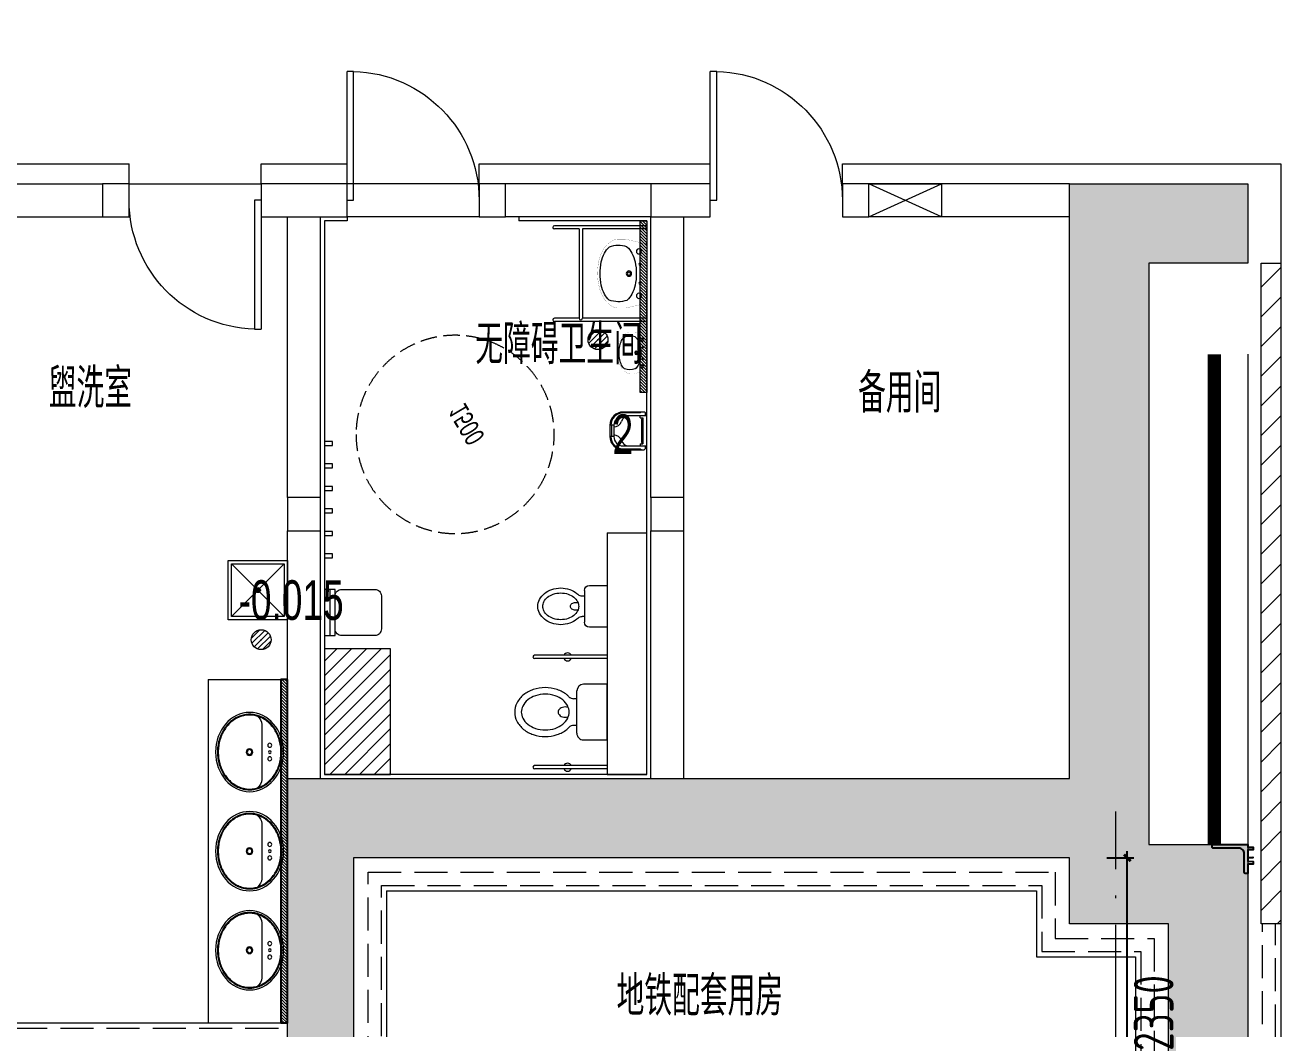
# Model space of a CAD drawing. Extents: x 4 to 13611208, y -605838 to 574722.
# Drawn here: x 13317640 to 13327147, y 207915 to 215510 of the extents above; entities that cross this region are included whole.
import ezdxf

# ---------------------------------------------------------------- set-up
doc = ezdxf.new("R2010")
doc.units = 0
doc.header["$LTSCALE"] = 1000
doc.header["$MEASUREMENT"] = 0
doc.linetypes.add('DASH', pattern=[0.35, 0.25, -0.1])
doc.linetypes.add('DOTE', pattern=[2.42, 2, -0.2, 0.02, -0.2])
for name, color, linetype, lineweight in [('1-卫生洁具', 8, 'Continuous', 5), ('1-卫生间-设备', 8, 'Continuous', 13), ('PUB_DIM', 8, 'Continuous', 5), ('WALL', 2, 'Continuous', 5), ('建筑底图', 8, 'Continuous', 13)]:
    doc.layers.add(name, color=color, linetype=linetype, lineweight=lineweight)
for name, color, linetype in [('DUCT-D-P标注', 7, 'Continuous'), ('人防', 8, 'Continuous'), ('洁具', 253, 'Continuous')]:
    doc.layers.add(name, color=color, linetype=linetype)
doc.styles.add('C', font='HZTXT_E', dxfattribs={"width": 0.7, "bigfont": 'HZTXT'})
doc.styles.add('du', font='gbenor.shx', dxfattribs={"width": 0.8, "bigfont": 'hztxt.shx'})
doc.styles.get("Standard").update_dxf_attribs({"font": 'gbenor.shx', "bigfont": 'gbcbig.shx'})
doc.dimstyles.new('67', dxfattribs={"dimscale": 100, "dimtxt": 3, "dimasz": 0.5, "dimexe": 0.5, "dimexo": 2, "dimgap": 0.5, "dimtad": 2, "dimdec": 0, "dimrnd": 5, "dimzin": 0, "dimdsep": 46, "dimtxsty": 'du', "dimblk": 'ARCHTICK', "dimcen": 0, "dimdle": 0.5, "dimclrd": 256, "dimclre": 256, "dimclrt": 256, "dimazin": 0, "dimtfac": 1, "dimtdec": 0, "dimtix": 1, "dimtmove": 2, "dimatfit": 3, "dimfxl": 100, "dimtolj": 1, "dimtzin": 0, "dimlwd": -1, "dimlwe": -1, "dimarcsym": 0})

# ---------------------------------------------------------------- blocks, each defined once
blk = doc.blocks.new('A$C123B4C03')
at = {"layer": '人防', "color": 8}
blk.add_lwpolyline([(0, 0), (0, -20.3), (40.5, -20.3), (40.5, -40.5), (0, -40.5), (0, -98.6), (37.8, -94.5), (37.8, -99.9), (0, -104), (0, -126.9), (40.5, -126.9), (40.5, -147.2), (0, -147.2), (0, -220), (-18, -220, -0.414214), (-27, -211), (-27, -67.5, 0.414214), (-67.5, -27), (-261, -27, -0.414214), (-270, -18), (-270, 0)], format="xyb", close=True, dxfattribs=at)
blk = doc.blocks.new('A$C0A712FB7')
at = {"layer": 'WALL', "color": 8, "ltscale": 2, "xscale": -1, "rotation": 90}
blk.add_blockref('A$C123B4C03', (0, 0), dxfattribs=at)
blk = doc.blocks.new('831OFMOG')
for p, q in [((210.1, 0), (-210.1, 0)), ((-210.1, 0), (-210.1, -180)), ((210.1, -180), (210.1, 0)), ((160.1, -230), (-160.1, -230)), ((-101.4, -230), (-101.4, -254.3)), ((101.4, -230), (101.4, -254.1))]:
    blk.add_line(p, q)
blk.add_lwpolyline([(-135.1, -469.4, 0.080312), (-123, -544.2, 0.089014), (-91.8, -601.5, 0.104918), (-45.6, -639.3, 0.119812), (0.1, -650.4, 0.119812), (45.8, -639.3, 0.104918), (92, -601.5, 0.089014), (123.2, -544.2, 0.080312), (135.3, -469.4, 0.080312), (123.2, -394.6, 0.089014), (92, -337.3, 0.104918), (45.8, -299.5, 0.119812), (0.1, -288.4, 0.119812), (-45.6, -299.5, 0.104918), (-91.8, -337.3, 0.089014), (-123, -394.6, 0.080312)], format="xyb", close=True)
for points in [[(-38.7, -318.5, 0.073567), (-35.6, -339.5, 0.084454), (-27.4, -356, 0.10642), (-14.1, -367.8, 0.129709), (0, -371.5, 0.129709), (14.1, -367.8, 0.10642), (27.4, -356, 0.084454), (35.6, -339.5, 0.073567), (38.7, -318.5, 0.073567), (35.6, -297.5, 0.014016), (34.7, -294.6, 0.10642)], [(-34.7, -294.7, 0.013578), (-35.6, -297.5, 0.073567), (-38.7, -318.5, 0.073567)]]:
    blk.add_lwpolyline(points, format="xyb")
for centre, radius, start, end in [((-160.1, -180), 50, 180, 270), ((160.1, -180), 50, 270, 0), ((-151.4, -254.3), 50, 314.81437, 0), ((151.4, -254.1), 50, 180, 225.25549), ((102.3, -469.4), 287.4, 161.63333, 180), ((52.2, -452.8), 234.6, 141.28635, 161.63333), ((20.4, -427.3), 193.8, 134.81437, 141.28635), ((-20.2, -427.3), 193.8, 38.71365, 45.25549), ((-52, -452.8), 234.6, 18.36667, 38.71365), ((-102.1, -469.4), 287.4, 0, 18.36667), ((102.3, -469.4), 287.4, 180, 198.36667), ((-102.1, -469.4), 287.4, 341.63333, 0), ((52.2, -486), 234.6, 198.36667, 218.71365), ((-52, -486), 234.6, 321.28635, 341.63333), ((20.4, -511.6), 193.8, 218.71365, 242.67141), ((-20.2, -511.6), 193.8, 297.32859, 321.28635), ((0.1, -550.8), 149.6, 242.67141, 270), ((0.1, -550.8), 149.6, 270, 297.32859)]:
    blk.add_arc(centre, radius, start, end)
at = {"width": 0.8, "flags": 9}
for tag in ['XSIZE', 'YSIZE']:
    blk.add_attdef(tag, (0, 0), '', height=0.5, dxfattribs=at)
blk = doc.blocks.new('M_E11')
for p, q in [((-280, -10), (-280, 0)), ((280, 0), (280, -10)), ((-251, -189), (-251, -186)), ((-248, -183), (-250, -185))]:
    blk.add_line(p, q)
at = {"const_width": 1.5}
for points in [[(-280, 0), (280, 0)], [(-326, -200), (-280, -5)], [(326, -204), (280, -5)]]:
    blk.add_lwpolyline(points, dxfattribs=at)
for points in [[(253, -188, 0.098208), (193, -141, 0.066287), (110, -111, 0.052428), (0, -100, 0.052428), (-110, -111, 0.066287), (-193, -141, 0.093876), (-251, -186, 0.171377)], [(-250, -358, 0.091341), (-193, -401, 0.066287), (-110, -431, 0.052428), (0, -442, 0.052428), (110, -431, 0.066287), (193, -401, 0.091756), (250, -358, 0.171377)]]:
    blk.add_lwpolyline(points, format="xyb")
for points in [[(-326, -200, 0.008223), (-326, -204, 0.149285)], [(-326, -266, 0.149285), (-304, -337, 0.107079), (-231, -408, 0.075625), (-131, -450, 0.062436), (-1, -467, 0.062436), (130, -452, 0.075625), (230, -410, 0.107079), (304, -339, 0.149285), (326, -268, 0.005205), (326, -266, 0.086596)]]:
    blk.add_lwpolyline(points, format="xyb", dxfattribs=at)
at = {"const_width": 1.5, "flags": 128}
for points in [[(-326, -204), (-326, -268)], [(326, -204), (326, -268)]]:
    blk.add_lwpolyline(points, dxfattribs=at)
at = {"flags": 128}
for points in [[(-253, -188, 0.172546), (-250, -358, 0.726395)], [(253, -188, -0.172546), (250, -358, -0.726395)]]:
    blk.add_lwpolyline(points, format="xyb", dxfattribs=at)
for centre, radius in [((-210, -75), 24), ((-210, -75), 24), ((-210, -75), 24), ((-90, -65), 10), ((90, -65), 10), ((210, -75), 24), ((0, -170), 25), ((0, -170), 15)]:
    blk.add_circle(centre, radius)
blk.add_arc((-250, -186), 1, 131.3224, 180)
at = {"width": 0.8, "flags": 9}
for tag in ['XSIZE', 'YSIZE']:
    blk.add_attdef(tag, (0, 0), '', height=0.5, dxfattribs=at)
blk = doc.blocks.new('3JTJRJT')
at = {"layer": '1-卫生间-设备', "color": 1}
blk.add_line((-175, 40), (175, 40), dxfattribs=at)
blk.add_lwpolyline([(125, 80), (-125, 80, -0.414214), (-175, 130), (-175, 380, -0.414214), (-125, 430), (125, 430, -0.414214), (175, 380), (175, 130, -0.414214)], format="xyb", close=True, dxfattribs=at)
blk.add_lwpolyline([(175, 80), (-175, 80), (-175, 0), (175, 0)], close=True, dxfattribs=at)
blk = doc.blocks.new('壁挂式儿童座椅')
at = {"layer": '1-卫生洁具', "color": 1, "lineweight": 5}
for p, q in [((-661353.2, -734737.1), (-661579.2, -734737.1)), ((-661564.2, -734786.7), (-661579.2, -734786.7)), ((-661564.2, -734767.1), (-661368.2, -734767.1)), ((-661549.2, -734777.1), (-661383.2, -734777.1)), ((-661368.2, -734786.7), (-661353.2, -734786.7)), ((-661323.2, -734757.1), (-661333.2, -734747.1)), ((-661509.2, -734987.1), (-661509.2, -735017.1)), ((-661423.2, -734987.1), (-661423.2, -735017.1)), ((-661423.2, -735002.1), (-661509.2, -735002.1))]:
    blk.add_line(p, q, dxfattribs=at)
at = {"layer": '1-卫生洁具', "color": 8, "lineweight": 5}
blk.add_line((-661330.2, -734786.7), (-661323.2, -734777.1), dxfattribs=at)
at = {"layer": '1-卫生洁具', "color": 1, "lineweight": 5}
for points in [[(-661579.2, -734747.1), (-661599.2, -734747.1, 0.414214), (-661609.2, -734757.1), (-661609.2, -734917.1, 0.414214), (-661509.2, -735017.1), (-661423.2, -735017.1, 0.414214), (-661323.2, -734917.1), (-661323.2, -734757.1)], [(-661579.2, -734737.1), (-661579.2, -734917.1, 0.414214), (-661509.2, -734987.1), (-661423.2, -734987.1, 0.414214), (-661353.2, -734917.1), (-661353.2, -734737.1)]]:
    blk.add_lwpolyline(points, format="xyb", dxfattribs=at)
at = {"layer": '1-卫生洁具', "color": 8, "lineweight": 5}
for points in [[(-661609.2, -734777.1), (-661609.2, -734777.1, 0.327538), (-661602.2, -734786.7)], [(-661602.2, -734786.7), (-661602.2, -734917.1, 0.414214), (-661509.2, -735010.1)], [(-661423.2, -735010.1, 0.414214), (-661330.2, -734917.1), (-661330.2, -734786.7)]]:
    blk.add_lwpolyline(points, format="xyb", dxfattribs=at)
at = {"layer": '1-卫生洁具', "color": 1, "lineweight": 5}
for points in [[(-661564.2, -734786.7), (-661564.2, -734767.1)], [(-661368.2, -734786.7), (-661368.2, -734767.1)], [(-661333.2, -734747.1), (-661353.2, -734747.1)]]:
    blk.add_lwpolyline(points, dxfattribs=at)
for centre, radius, start, end in [((-661549.2, -734747.1), 30, 240, 270), ((-661383.2, -734747.1), 30, 270, 300), ((-661521.4, -734874.6), 57.8, 180.47761, 253.68923), ((-661410.9, -734874.6), 57.8, 286.31077, 359.52239), ((-661558, -734988.5), 61.9, 1.24528, 70.72895), ((-661374.3, -734988.5), 61.9, 109.27105, 178.75472)]:
    blk.add_arc(centre, radius, start, end, dxfattribs=at)
blk = doc.blocks.new('et4t4t4t')
at = {"layer": '1-卫生洁具', "color": 8, "linetype": 'DASH', "ltscale": 0.5}
blk.add_circle((300620.7, -254962.5), 750, dxfattribs=at)
at = {"layer": 'PUB_DIM', "color": 8, "linetype": 'ByBlock'}
for points in [[(300620.7, -254962.5, 0, 0, 0), (300943, -254398, 33, 0, 0), (300992.6, -254311.2, 0, 0, 0)], [(300620.7, -254962.5, 0, 0, 0), (300298.4, -255527, 33, 0, 0), (300248.9, -255613.8, 0, 0, 0)]]:
    blk.add_lwpolyline(points, format="xyseb", dxfattribs=at)
at = {"layer": 'PUB_DIM', "color": 8, "linetype": 'ByBlock', "style": 'C', "width": 0.7}
blk.add_text('1500', height=150, rotation=59.41587, dxfattribs=at).set_placement((300691.8, -255212.1))
blk = doc.blocks.new('洗手盆')
at = {"layer": '洁具', "color": 8, "lineweight": 5}
blk.add_line((-673032.2, -786964.4), (-673448.5, -786964.4), dxfattribs=at)
for centre, radius in [((-673291.3, -786904.4), 15), ((-673240.3, -786904.4), 10), ((-673189.3, -786904.4), 15), ((-673240.3, -787056.9), 25), ((-673240.3, -787056.9), 18)]:
    blk.add_circle(centre, radius, dxfattribs=at)
for centre, start, end in [((-673438.1, -787060.3), 96.15199, 139.44317), ((-673042.5, -787060.3), 40.55683, 83.84801)]:
    blk.add_arc(centre, 96.5, start, end, dxfattribs=at)
blk.add_ellipse((-673240.3, -787056.9), major_axis=(-300, 0), ratio=0.858334, dxfattribs=at)
for points, knots in [([(-673526.3, -787056.9), (-673526.3, -787065), (-673525.9, -787073.2), (-673523, -787097.5), (-673519.1, -787113.5), (-673508.9, -787141.6), (-673503.2, -787153.7), (-673489.5, -787177.1), (-673481.5, -787188.3), (-673463.5, -787209.6), (-673453.5, -787219.6), (-673431.7, -787238.2), (-673419.9, -787246.8), (-673394.9, -787262.1), (-673381.7, -787268.9), (-673354, -787280.7), (-673339.5, -787285.6), (-673309.7, -787293.5), (-673294.4, -787296.3), (-673263.4, -787299.9), (-673247.6, -787300.7), (-673216.4, -787299.9), (-673200.8, -787298.4), (-673170.2, -787293.3), (-673155.2, -787289.7), (-673126, -787280.4), (-673111.9, -787274.8), (-673084.9, -787261.6), (-673072, -787254.1), (-673047.9, -787237.5), (-673036.7, -787228.3), (-673016.1, -787208.6), (-673006.8, -787198), (-672990.3, -787175.8), (-672983.1, -787164.1), (-672971.1, -787140), (-672966.2, -787127.5), (-672958.9, -787102.1), (-672956.5, -787089.2), (-672954, -787063.2), (-672954, -787050.1), (-672956.5, -787024), (-672959, -787011.1), (-672966.4, -786985.7), (-672971.3, -786973.3), (-672983.4, -786949.2), (-672990.6, -786937.5), (-673007.2, -786915.3), (-673016.5, -786904.8), (-673037.1, -786885.1), (-673048.4, -786875.9), (-673072.5, -786859.3), (-673085.4, -786851.8), (-673112.4, -786838.7), (-673126.6, -786833.1), (-673155.8, -786823.9), (-673170.8, -786820.3), (-673201.4, -786815.3), (-673217, -786813.8), (-673248.1, -786813.1), (-673263.8, -786813.8), (-673294.6, -786817.4), (-673309.9, -786820.3), (-673339.7, -786828.2), (-673354.2, -786833.1), (-673382, -786845), (-673395.3, -786851.9), (-673420.5, -786867.4), (-673432.3, -786876), (-673454.2, -786894.7), (-673464.2, -786904.8), (-673482.1, -786926.2), (-673490.1, -786937.6), (-673503.7, -786961.1), (-673509.4, -786973.3), (-673518.4, -786998.3), (-673521.7, -787011.2), (-673525.5, -787035), (-673526.3, -787045.9), (-673526.3, -787056.9)], [0, 0, 0, 0, 0.101307, 0.101307, 0.30392, 0.30392, 0.465598, 0.465598, 0.627276, 0.627276, 0.788954, 0.788954, 0.950632, 0.950632, 1.111032, 1.111032, 1.273689, 1.273689, 1.436441, 1.436441, 1.599951, 1.599951, 1.762343, 1.762343, 1.924735, 1.924735, 2.087127, 2.087127, 2.249518, 2.249518, 2.41191, 2.41191, 2.574302, 2.574302, 2.736694, 2.736694, 2.899085, 2.899085, 3.061477, 3.061477, 3.223869, 3.223869, 3.386261, 3.386261, 3.548653, 3.548653, 3.711044, 3.711044, 3.873436, 3.873436, 4.035828, 4.035828, 4.19822, 4.19822, 4.360612, 4.360612, 4.523003, 4.523003, 4.685395, 4.685395, 4.847787, 4.847787, 5.010179, 5.010179, 5.172571, 5.172571, 5.334962, 5.334962, 5.497354, 5.497354, 5.659746, 5.659746, 5.822138, 5.822138, 5.98453, 5.98453, 6.146921, 6.146921, 6.283185, 6.283185, 6.283185, 6.283185]), ([(-673520.3, -787056.9), (-673520.3, -787064.9), (-673519.9, -787072.9), (-673517, -787096.4), (-673513.4, -787111.7), (-673503.7, -787138.4), (-673498.3, -787149.9), (-673485.6, -787172.1), (-673478.2, -787182.7), (-673461.4, -787203.1), (-673452.1, -787212.7), (-673431.7, -787230.6), (-673420.7, -787238.9), (-673396.8, -787254.2), (-673383.9, -787261.1), (-673356.9, -787273.2), (-673342.8, -787278.3), (-673313.9, -787286.4), (-673299.1, -787289.4), (-673269.3, -787293.4), (-673254.1, -787294.4), (-673223.9, -787294.3), (-673208.8, -787293.2), (-673178.9, -787288.9), (-673164.2, -787285.8), (-673135.7, -787277.5), (-673121.8, -787272.4), (-673095.2, -787260.3), (-673082.5, -787253.4), (-673058.6, -787237.9), (-673047.4, -787229.3), (-673026.7, -787210.9), (-673017.3, -787201), (-673000.5, -787180), (-672993.1, -787169), (-672980.5, -787146.2), (-672975.3, -787134.4), (-672967.1, -787110.2), (-672964.1, -787097.9), (-672960.6, -787073), (-672960, -787060.4), (-672961.1, -787035.4), (-672962.8, -787022.9), (-672968.6, -786998.3), (-672972.6, -786986.2), (-672983, -786962.6), (-672989.2, -786951.1), (-673003.9, -786929.1), (-673012.3, -786918.6), (-673030.9, -786898.8), (-673041.2, -786889.5), (-673063.5, -786872.4), (-673075.5, -786864.6), (-673100.7, -786850.7), (-673114, -786844.6), (-673141.7, -786834.3), (-673156, -786830.1), (-673185.3, -786823.7), (-673200.2, -786821.5), (-673230.3, -786819.2), (-673245.5, -786819.1), (-673275.7, -786820.9), (-673290.7, -786822.9), (-673320.1, -786828.9), (-673334.5, -786832.9), (-673362.3, -786842.8), (-673375.8, -786848.7), (-673401.3, -786862.2), (-673413.4, -786869.8), (-673436, -786886.6), (-673446.5, -786895.8), (-673465.6, -786915.3), (-673474.2, -786925.8), (-673489.3, -786947.6), (-673495.8, -786958.9), (-673506.6, -786982.4), (-673510.9, -786994.5), (-673517.3, -787019.8), (-673519.4, -787033.1), (-673520.2, -787049.9), (-673520.3, -787053.4), (-673520.3, -787056.9)], [0, 0, 0, 0, 0.102784, 0.102784, 0.302001, 0.302001, 0.458934, 0.458934, 0.615867, 0.615867, 0.772801, 0.772801, 0.929734, 0.929734, 1.091784, 1.091784, 1.254619, 1.254619, 1.415052, 1.415052, 1.575485, 1.575485, 1.735918, 1.735918, 1.896351, 1.896351, 2.056784, 2.056784, 2.217217, 2.217217, 2.377649, 2.377649, 2.538082, 2.538082, 2.698515, 2.698515, 2.858948, 2.858948, 3.019381, 3.019381, 3.179814, 3.179814, 3.340247, 3.340247, 3.500679, 3.500679, 3.661112, 3.661112, 3.821545, 3.821545, 3.981978, 3.981978, 4.142411, 4.142411, 4.302844, 4.302844, 4.463277, 4.463277, 4.62371, 4.62371, 4.784142, 4.784142, 4.944575, 4.944575, 5.105008, 5.105008, 5.265441, 5.265441, 5.425874, 5.425874, 5.586307, 5.586307, 5.74674, 5.74674, 5.907172, 5.907172, 6.067605, 6.067605, 6.238754, 6.238754, 6.283185, 6.283185, 6.283185, 6.283185])]:
    blk.add_open_spline(points, degree=3, knots=knots, dxfattribs=at)
blk = doc.blocks.new('et3t4t4')
at = {"layer": '1-卫生洁具', "color": 8}
for p, q in [((285010.7, -207006.2), (287610.7, -207006.2)), ((285010.7, -207006.2), (285010.7, -207606.2)), ((287610.7, -207006.2), (287610.7, -207606.2)), ((285010.7, -207606.2), (287610.7, -207606.2))]:
    blk.add_line(p, q, dxfattribs=at)
at = {"layer": '洁具', "color": 8, "rotation": 180}
for p in [(-387679.6, -994375.6), (-386929.6, -994375.6), (-386179.6, -994375.6)]:
    blk.add_blockref('洗手盆', p, dxfattribs=at)
blk = doc.blocks.new('$lvtry$00000171')
for p, q in [((-74.2, 10.6), (-10.6, 74.2)), ((-69.8, -27.4), (27.4, 69.8)), ((-53, -53), (53, 53)), ((-27.4, -69.8), (69.8, 27.4)), ((10.6, -74.2), (74.2, -10.6))]:
    blk.add_line(p, q)
blk.add_circle((0, 0), 75)
blk.add_point((0, 0))
blk = doc.blocks.new('$plan$00002154')
for p, q in [((-449.999625, 450), (449.999625, 450)), ((-449.999625, -450), (-449.999625, 450)), ((-399.999625, 400), (399.999625, 400)), ((-399.999625, 400), (-26.107125, 26.1075)), ((-399.999625, -400), (-399.999625, 400)), ((26.392875, 26.3925), (399.999625, 400)), ((399.999625, 400), (399.999625, -400)), ((449.999625, 450), (449.999625, -450)), ((24.999625, 0), (-24.999625, 0)), ((0.000375, -25), (0.000375, 25)), ((-399.999625, -400), (-26.497125, -26.495)), ((26.584875, -26.585), (399.999625, -400)), ((449.999625, -450), (-449.999625, -450)), ((399.999625, -400), (-399.999625, -400))]:
    blk.add_line(p, q)
for radius in [37.5, 25]:
    blk.add_circle((0.000375, 0), radius)
blk = doc.blocks.new('_FZH')
blk.add_lwpolyline([(-0.5, -0.5), (0.5, -0.5), (0.5, 0.5), (-0.5, 0.5)], close=True)
blk = doc.blocks.new('$DorLib2D$00000001')
for p, q in [((0.45, 0.975), (0.5, 0.975)), ((0.45, 0), (0.45, 0.975)), ((0.5, 0), (0.5, 0.975)), ((0.5, 0), (0.45, 0))]:
    blk.add_line(p, q)
at = {"lineweight": 13}
blk.add_arc((0.475, 0), 0.975, 91.46928, 180, dxfattribs=at)
blk = doc.blocks.new('_ArchTick')
at = {"color": 0, "linetype": 'ByBlock', "const_width": 0.4}
blk.add_lwpolyline([(-0.5, -0.5), (0.5, 0.5)], dxfattribs=at)
blk = doc.blocks.new('*D1906')
at = {"layer": 'DUCT-D-P标注', "transparency": 16777216}
for p, q in [((13325984.6, 206810.4), (13325984.6, 209259.5)), ((13325830.2, 209209.5), (13326034.6, 209209.5)), ((13325830.2, 206860.4), (13326034.6, 206860.4))]:
    blk.add_line(p, q, dxfattribs=at)
at = {"layer": 'DUCT-D-P标注', "transparency": 16777216, "xscale": 50, "yscale": 50, "zscale": 50}
for p, rotation in [((13325984.6, 209209.5), 90), ((13325984.6, 206860.4), 270)]:
    blk.add_blockref('_ArchTick', p, dxfattribs=dict(at, rotation=rotation))
at = {"layer": 'DUCT-D-P标注', "transparency": 16777216, "insert": (13326184.6, 208035), "char_height": 300, "attachment_point": 5, "rotation": 90, "style": 'du'}
blk.add_mtext('\\A1;2350', dxfattribs=at)

msp = doc.modelspace()

# ---------------------------------------------------------------- hatches: boundary and pattern name
at = {"layer": '建筑底图'}
h = msp.add_hatch(dxfattribs=at)
h.set_pattern_fill('钢筋混凝土', color=8, scale=100, style=0)
h.set_pattern_definition([(45, (0.27, -129739.5), (-176.7766953, 176.7766953), []), (50, (0.27, -129739.5), (717.260183, -62.752135), [75, -825]), (355, (0.3, -129739.5), (-138.751334, 752.192134), [60, -660]), (100.4514, (60.04, -129744.7), (578.50938, 689.439542), [63.74019, -701.142112]), (46.1842, (0.3, -129539.5), (1067.24105, -165.519014), [112.5, -1237.5]), (96.6356, (89.2, -129553.3), (934.662706, 974.11787), [95.61029, -1051.713]), (351.1842, (0.3, -129539.5), (934.661945, 974.1186), [90, -990]), (21, (100.27, -129589.5), (596.907052, -402.61889), [75, -825]), (326, (100.3, -129589.5), (243.31533, 725.150045), [60, -660]), (71.4514, (150, -129623.04), (840.22263, 322.530497), [63.74019, -701.142112]), (37.5, (0.27, -129739.5), (12.1598553, 332.893854), [0, -652, 0, -670, 0, -662.5]), (7.5, (0.27, -129739.5), (263.069537, 394.411712), [0, -382, 0, -637, 0, -252.5]), (327.5, (-222.73, -129739.5), (533.822436, -22.554872), [0, -250, 0, -780, 0, -1035]), (317.5, (-322.73, -129739.5), (583.18617, 100.104982), [0, -325, 0, -518, 0, -735])])
h.paths.add_polyline_path([(13333997.4, 224709.5), (13294898.3, 224709.5), (13294898.3, 217009.5), (13299947.4, 217009.5), (13299947.4, 207109.5), (13319627.4, 207109.5), (13319627.4, 206729.5), (13320127.4, 206729.5), (13320127.4, 209209.5), (13325547.4, 209209.5), (13325547.4, 208709.5), (13326297.4, 208709.5), (13326297.4, 206729.5), (13326897.4, 206729.5), (13326897.4, 207229.5), (13326897.4, 209309.5), (13326147.4, 209309.5), (13326147.4, 213709.5), (13326897.4, 213709.5), (13326897.4, 214309.5), (13325547.4, 214309.5), (13325547.4, 209809.5), (13319627.4, 209809.5), (13319627.4, 207709.5), (13300547.4, 207709.5), (13300547.4, 217009.5), (13304147.4, 217009.5), (13304147.4, 217609.5), (13295398.3, 217609.5), (13295398.3, 224109.5), (13333397.4, 224109.5), (13333397.4, 213709.5), (13334147.4, 213709.5), (13334147.4, 209309.5), (13333397.4, 209309.5), (13333397.4, 206729.5), (13333697.4, 206729.5), (13333997.4, 206729.5), (13333997.4, 208709.5), (13334747.4, 208709.5), (13334747.4, 214309.5), (13333997.4, 214309.5)])
h.paths.add_polyline_path([(13326897.4, 217609.5), (13305647.4, 217609), (13305647.4, 217009.5), (13326897.4, 217009.5)], flags=17)
h = msp.add_hatch(dxfattribs=at)
h.set_pattern_fill('ANSI31', color=256, scale=10, angle=-90, style=0)
h.set_pattern_definition([(315, (14028443.768, 887761.834), (11.22532015, 11.22532015), [])])
h.paths.add_polyline_path([(13322297.4, 212729.5), (13322297.4, 214029.5), (13322347.4, 214029.5), (13322347.4, 212729.5)])
h = msp.add_hatch(dxfattribs=at)
h.set_pattern_fill('ANSI31', color=256, scale=100, style=0)
h.set_pattern_definition([(45, (5173828.13, -204948.42), (-112.2532015, 112.2532015), [])])
h.paths.add_polyline_path([(13326997.4, 213709.5), (13327147.4, 213709.5), (13327147.4, 208709.5), (13326997.4, 208709.5)])
h = msp.add_hatch(dxfattribs=at)
h.set_pattern_fill('ANSI31', color=256, scale=50)
h.set_pattern_definition([(45, (14028443.77, 887241.83), (-56.126601, 56.126601), [])])
h.paths.add_polyline_path([(13319907.4, 209839.5), (13320407.4, 209839.5), (13320407.4, 210789.5), (13319907.4, 210789.5)])
h = msp.add_hatch(dxfattribs=at)
h.set_pattern_fill('ANSI31', color=256, scale=10, angle=-90, style=0)
h.set_pattern_definition([(315, (13989033.401, 837994.143), (11.22532015, 11.22532015), [])])
h.paths.add_polyline_path([(13319627.4, 210559.5), (13319577.4, 210559.5), (13319577.4, 207959.5), (13319627.4, 207959.5)])

# ---------------------------------------------------------------- linework, layer by layer
at = {"layer": '建筑底图', "ltscale": 3}
for p, q in [((13318427.4, 214309.5), (13318427.4, 214459.5)), ((13319427.4, 214309.5), (13319427.4, 214459.5)), ((13320077.4, 214309.5), (13320077.4, 214459.5)), ((13321077.4, 214309.5), (13321077.4, 214459.5)), ((13322827.4, 214309.5), (13322827.4, 214459.5)), ((13323827.4, 214309.5), (13323827.4, 214459.5))]:
    msp.add_line(p, q, dxfattribs=at)
at = {"layer": '建筑底图'}
for p, q in [((13317227.4, 214309.5), (13318227.4, 214309.5)), ((13318427.4, 214309.5), (13319427.4, 214309.5)), ((13321077.4, 214309.5), (13320077.4, 214309.5)), ((13322377.4, 214309.5), (13321277.4, 214309.5)), ((13325547.4, 214309.5), (13324027.4, 214309.5)), ((13325547.4, 209809.5), (13325547.4, 214309.5)), ((13325547.4, 214309.5), (13326897.4, 214309.5)), ((13325547.4, 214059.5), (13325547.4, 214309.5)), ((13326897.4, 214309.5), (13326897.4, 213709.5)), ((13317227.4, 214059.5), (13318227.4, 214059.5)), ((13319627.4, 211934.5), (13319627.4, 214059.5)), ((13319877.4, 211934.5), (13319877.4, 214059.5)), ((13321077.4, 214059.5), (13320077.4, 214059.5)), ((13322377.4, 214059.5), (13321277.4, 214059.5)), ((13322377.4, 211934.5), (13322377.4, 214059.5)), ((13322627.4, 211934.5), (13322627.4, 214059.5)), ((13325547.4, 214059.5), (13324027.4, 214059.5)), ((13322347.4, 213992, 0.6), (13321647.4, 213992, 0.6)), ((13321834.9, 213967, 0.6), (13321647.4, 213967, 0.6)), ((13321834.9, 213967, 0.6), (13321834.9, 213292, 0.6)), ((13321859.9, 213967, 0.6), (13321859.9, 213292, 0.6)), ((13322347.4, 213967, 0.6), (13321859.9, 213967, 0.6)), ((13326897.4, 213709.5), (13326147.4, 213709.5)), ((13326147.4, 213709.5), (13326147.4, 209309.5)), ((13321834.9, 213292, 0.6), (13321647.4, 213292, 0.6)), ((13322347.4, 213267, 0.6), (13321647.4, 213267, 0.6)), ((13322347.4, 213292, 0.6), (13321859.9, 213292, 0.6)), ((13326897.3, 213019.3), (13326897.3, 209309.5)), ((13319627.4, 209809.5), (13319627.4, 211684.5)), ((13319877.4, 209809.5), (13319877.4, 211684.5)), ((13322047.4, 211669.1, 0), (13322047.4, 209839.5, 0)), ((13322047.4, 211669.1, 0), (13322347.4, 211669.1, 0)), ((13322377.4, 209809.5), (13322377.4, 211684.5)), ((13322627.4, 209809.5), (13322627.4, 211684.5)), ((13322047.4, 210741.9, 0), (13321497.4, 210741.9, 0)), ((13322047.4, 210716.9, 0), (13321497.4, 210716.9, 0)), ((13322347.4, 209839.5), (13319907.4, 209839.5)), ((13322047.4, 209906.9, 0), (13321497.4, 209906.9, 0)), ((13322047.4, 209881.9, 0), (13321497.4, 209881.9, 0)), ((13322047.4, 209839.5, 0), (13322347.4, 209839.5)), ((13319627.4, 207709.5), (13319627.4, 209809.5)), ((13319627.4, 209809.5), (13325547.4, 209809.5)), ((13319627.4, 209809.5), (13319877.4, 209809.5)), ((13322377.4, 209809.5), (13322627.4, 209809.5)), ((13326147.4, 209309.5), (13326897.4, 209309.5)), ((13326897.4, 209309.5), (13326897.4, 206729.5)), ((13325547.4, 209209.5), (13320127.4, 209209.5)), ((13325547.4, 208709.5), (13325547.4, 209209.5)), ((13326297.4, 208709.5), (13325547.4, 208709.5)), ((13326297.4, 206729.5), (13326297.4, 208709.5))]:
    msp.add_line(p, q, dxfattribs=at)
at = {"layer": '建筑底图', "linetype": 'ByBlock'}
for p, q in [((13320077.4, 214029.5), (13319907.4, 214029.5)), ((13319907.4, 214029.5), (13319907.4, 209839.5)), ((13320077.4, 214059.5), (13320077.4, 214029.5)), ((13321377.4, 214059.5), (13321377.4, 214029.5)), ((13322347.4, 214029.5), (13321377.4, 214029.5)), ((13322347.4, 209839.5), (13322347.4, 213509.5))]:
    msp.add_line(p, q, dxfattribs=at)
at = {"layer": '建筑底图', "linetype": 'DOTE'}
msp.add_line((13325897.4, 180083), (13325897.4, 209559.5), dxfattribs=at)
at = {"layer": '建筑底图', "color": 8}
msp.add_line((13320127.4, 209209.5), (13320127.4, 206729.5), dxfattribs=at)
at = {"layer": '建筑底图', "color": 8, "ltscale": 3}
msp.add_line((13320377.4, 208959.5), (13320377.4, 204309.5), dxfattribs=at)
at = {"layer": '建筑底图', "linetype": 'DASH'}
msp.add_lwpolyline([(13300757.4, 217009.5), (13300757.4, 207919.5), (13319627.4, 207919.5)], dxfattribs=at)
at = {"layer": '建筑底图', "ltscale": 3}
for points in [[(13300797.4, 217009.5), (13300797.4, 207959.5), (13319627.4, 207959.5)], [(13316777.4, 214309.5), (13316777.4, 214459.5), (13318427.4, 214459.5)], [(13319427.4, 214459.5), (13320077.4, 214459.5)], [(13321077.4, 214459.5), (13322827.4, 214459.5)], [(13323827.4, 214459.5), (13327147.4, 214459.5), (13327147.4, 206866.7)], [(13320377.4, 208959.5), (13325297.4, 208959.5), (13325297.4, 208459.5), (13326047.4, 208459.5), (13326047.4, 204309.5), (13327147.4, 204309.5), (13327147.4, 207229.5)]]:
    msp.add_lwpolyline(points, dxfattribs=at)
at = {"layer": '建筑底图', "elevation": 3500}
msp.add_lwpolyline([(13324027.4, 214309.5), (13324577.4, 214309.5), (13324577.4, 214059.5), (13324027.4, 214059.5)], close=True, dxfattribs=at)
at = {"layer": '建筑底图'}
msp.add_lwpolyline([(13324577.1, 214059.5), (13324027.4, 214309.5)], dxfattribs=at)
at = {"layer": '建筑底图', "elevation": 3500}
msp.add_lwpolyline([(13324027.4, 214059.5), (13324577.1, 214309.5)], dxfattribs=at)
at = {"layer": '建筑底图'}
for points in [[(13322297.4, 212729.5), (13322297.4, 214029.5), (13322347.4, 214029.5), (13322347.4, 212729.5)], [(13326997.4, 213709.5), (13327147.4, 213709.5), (13327147.4, 208709.5), (13326997.4, 208709.5)], [(13319907.4, 212329.1), (13319967.4, 212329.1), (13319967.4, 212359.1), (13319907.4, 212359.1)], [(13319907.4, 212159.1), (13319967.4, 212159.1), (13319967.4, 212189.1), (13319907.4, 212189.1)], [(13319907.4, 211989.1), (13319967.4, 211989.1), (13319967.4, 212019.1), (13319907.4, 212019.1)], [(13319907.4, 211819.1), (13319967.4, 211819.1), (13319967.4, 211849.1), (13319907.4, 211849.1)], [(13319907.4, 211649.1), (13319967.4, 211649.1), (13319967.4, 211679.1), (13319907.4, 211679.1)], [(13319907.4, 211479.1), (13319967.4, 211479.1), (13319967.4, 211509.1), (13319907.4, 211509.1)], [(13319907.4, 209839.5), (13320407.4, 209839.5), (13320407.4, 210789.5), (13319907.4, 210789.5)]]:
    msp.add_lwpolyline(points, close=True, dxfattribs=at)
at = {"layer": '建筑底图', "const_width": 100}
msp.add_lwpolyline([(13326643.4, 213019.3), (13326643.4, 209309.5)], dxfattribs=at)
at = {"layer": '建筑底图', "linetype": 'ByBlock', "lineweight": -3}
msp.add_lwpolyline([(13319627.4, 210559.5), (13319577.4, 210559.5), (13319577.4, 207959.5), (13319627.4, 207959.5)], close=True, dxfattribs=at)
at = {"layer": '建筑底图', "color": 8, "linetype": 'DASH'}
for points in [[(13320237.4, 204459.5), (13320237.4, 209099.5), (13325437.4, 209099.5), (13325437.4, 208599.5), (13326187.4, 208599.5), (13326187.4, 204449.5), (13327007.4, 204449.5), (13327007.4, 208709.5)], [(13320337.4, 204359.5), (13320337.4, 208999.5), (13325337.4, 208999.5), (13325337.4, 208499.5), (13326087.4, 208499.5), (13326087.4, 204349.5), (13327107.4, 204349.5), (13327107.4, 208709.5)]]:
    msp.add_lwpolyline(points, dxfattribs=at)
at = {"layer": '建筑底图'}
for centre, radius, start, end in [((13321647.4, 213979.5, 0.6), 12.5, 90, 270), ((13321647.4, 213279.5, 0.6), 12.5, 90, 270), ((13321847.4, 213292, 0.6), 12.5, 180, 360), ((13321497.4, 210729.4, 0), 12.5, 90, 270), ((13321747.4, 210729.4, 0), 30, 24.62432, 155.37568), ((13321747.4, 210729.4, 0), 30, 204.62432, 335.37568), ((13321747.4, 209894.4, 0), 30, 24.62432, 155.37568), ((13321497.4, 209894.4, 0), 12.5, 90, 270), ((13321747.4, 209894.4, 0), 30, 204.62432, 335.37568)]:
    msp.add_arc(centre, radius, start, end, dxfattribs=at)

# ---------------------------------------------------------------- block references
for name, p, xscale, yscale, zscale, rotation in [('$DorLib2D$00000001', (13320577.4, 214184.5), 1000, -1000, 1000, 180), ('_FZH', (13322602.4, 214184.5), 250, 450, 450, 90)]:
    msp.add_blockref(name, p, dxfattribs=dict(at, xscale=xscale, yscale=yscale, zscale=zscale, rotation=rotation))
at = {"layer": '建筑底图', "ltscale": 3}
for name, p, xscale, yscale, zscale, rotation in [('$DorLib2D$00000001', (13323327.4, 214184.5), 1000, -1000, 1000, 180), ('$DorLib2D$00000001', (13318927.4, 214184.5), 1000, -1000, 1000, 359.9999999967609), ('$plan$00002154', (13319402.4, 211234.5), 0.5, 0.5, 0.8999280056299925, 90.00000000000001)]:
    msp.add_blockref(name, p, dxfattribs=dict(at, xscale=xscale, yscale=yscale, zscale=zscale, rotation=rotation))
at = {"layer": '建筑底图', "yscale": 250, "zscale": 250}
for p, xscale in [((13318327.4, 214184.5), 200), ((13319752.4, 214184.5), 650), ((13321177.4, 214184.5), 200), ((13323927.4, 214184.5), 200), ((13319752.4, 211809.5), 250), ((13322502.4, 211809.5), 250)]:
    msp.add_blockref('_FZH', p, dxfattribs=dict(at, xscale=xscale))
at = {"layer": '建筑底图', "extrusion": (3.52303e-07, -5.40222e-09, 1), "rotation": 270.0000000000001}
for p, xscale, yscale, zscale in [((13322347.4, 213629.5, 6.7), -0.7999999988824131, 0.7999999988824131, 0.7999999988824132), ((13322349.1, 213029.5, 6.7), -0.47999999858439, 0.47999999858439, 0.47999999858439)]:
    msp.add_blockref('M_E11', p, dxfattribs=dict(at, xscale=xscale, yscale=yscale, zscale=zscale))
at = {"layer": '建筑底图', "linetype": 'ByBlock', "lineweight": -3, "xscale": -1, "rotation": 180}
msp.add_blockref('et4t4t4t', (13020275.2, -42549.8), dxfattribs=at)
at = {"layer": '建筑底图'}
for name, p, rotation in [('$lvtry$00000171', (13321977.4, 213129.5), 180), ('壁挂式儿童座椅', (14057084.5, -449027.1), 270), ('3JTJRJT', (13319907.4, 211065.5), 269.9999998686716), ('$lvtry$00000171', (13319427.4, 210859.5), 180)]:
    msp.add_blockref(name, p, dxfattribs=dict(at, rotation=rotation))
at = {"layer": '建筑底图', "extrusion": (5.40222e-09, 3.52303e-07, 1), "xscale": -0.7500000000000012, "yscale": 0.7500000000000012, "zscale": 0.7500000000000012, "rotation": 270.0000000062604}
msp.add_blockref('831OFMOG', (13322047.4, 211111.9, -1), dxfattribs=at)
at = {"layer": '建筑底图', "linetype": 'ByBlock', "xscale": -1, "rotation": 90}
msp.add_blockref('et3t4t4', (13112021.2, 495570.2), dxfattribs=at)
at = {"layer": '建筑底图', "extrusion": (5.40222e-09, 3.52303e-07, 1), "rotation": 270}
msp.add_blockref('831OFMOG', (13322047.4, 210311.9, -1), dxfattribs=at)
at = {"layer": '建筑底图', "xscale": -1, "rotation": 89.99838009576109}
msp.add_blockref('A$C0A712FB7', (13326897.4, 209309.5), dxfattribs=at)

# ---------------------------------------------------------------- texts
at = {"layer": '建筑底图', "style": 'C', "width": 0.7}
for s, p in [('无障碍卫生间', (13321048.6, 212944.2)), ('盥洗室', (13317819.5, 212612.2)), ('备用间', (13323946.8, 212576.8)), ('2', (13322087.7, 212264.2)), ('-0.015', (13319256, 211009.5)), ('地铁配套用房', (13322118.4, 208014.7))]:
    msp.add_text(s, height=300, dxfattribs=at).set_placement(p)

# ---------------------------------------------------------------- dimensions: what is measured, and where the dimension line sits
at = {"layer": 'DUCT-D-P标注'}
dim = msp.add_linear_dim(base=(13325984.6, 209209.5), p1=(13325630.2, 206860.4, 3500), p2=(13325630.2, 209209.5), angle=90, dimstyle='67', dxfattribs=at)
dim.commit()
dim.dimension.update_dxf_attribs({"geometry": '*D1906', "text_midpoint": (13326184.6, 208035)})

doc.saveas('drawing.dxf')
